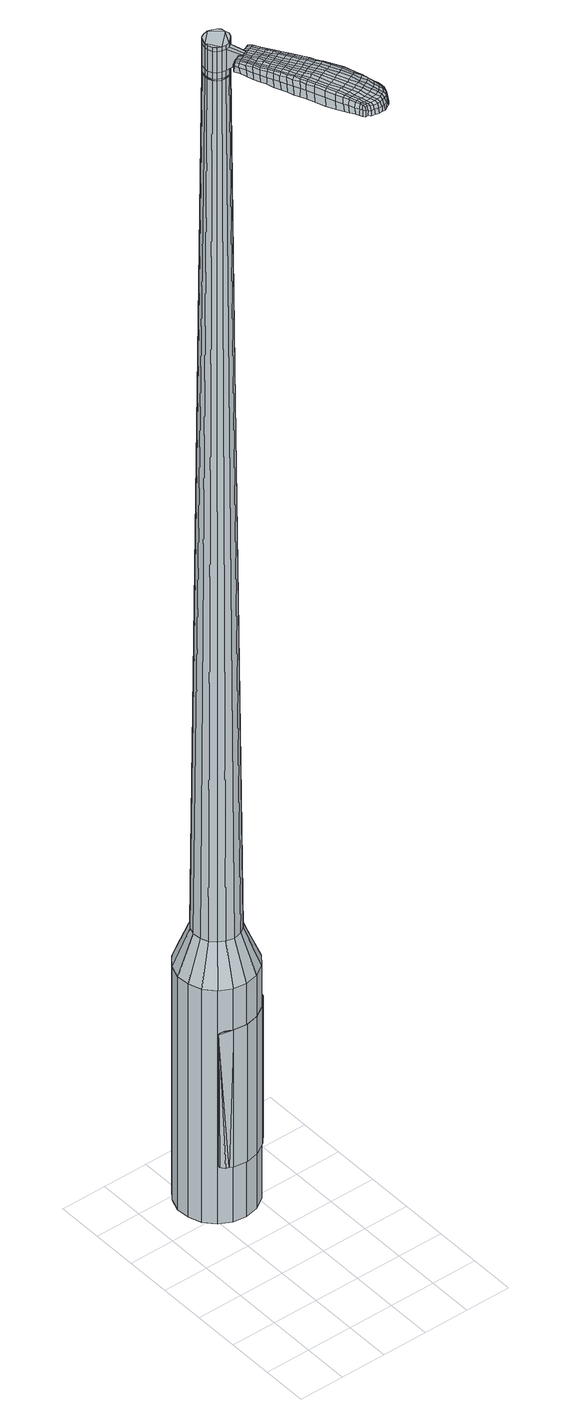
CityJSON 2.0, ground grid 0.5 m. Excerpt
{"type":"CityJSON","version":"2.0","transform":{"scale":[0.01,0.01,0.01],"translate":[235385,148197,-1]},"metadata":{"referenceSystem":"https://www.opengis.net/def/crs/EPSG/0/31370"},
"CityObjects":{
"object1":{"type":"GenericCityObject","attributes":{"cluster":196,"mean_distance_to_centroid":0.188,"new_centroid_x":235385.72,"new_centroid_y":148199.26,"mean_distance_to_camera":14.6,"H1":9.06,"H2":9.23,"Z_final":115.4,"cluster2":-1,"proj_x":235383.11,"proj_y":148200.32,"id_line":90629,"bearing_l":202,"distance":2.81,"orientation":"left","G_obj":292},"geometry":[{"type":"MultiSurface","lod":"2","boundaries":[[[0,1,2,3]],[[1,4,5,2]],[[4,6,7,5]],[[6,8,9,7]],[[8,10,11,9]],[[10,12,13,11]],[[12,14,15,13]],[[14,16,17,15]],[[16,18,19,17]],[[18,20,21,19]],[[20,22,23,21]],[[22,24,25,23]],[[24,26,27,25]],[[26,28,29,27]],[[28,30,31,29]],[[30,32,33,31]],[[32,34,35,33]],[[34,0,3,35]],[[36,37,38,39]],[[38,40,41,42]],[[41,43,42]],[[42,44,45,46]],[[45,47,46]],[[46,48,49,50]],[[49,51,50]],[[42,46,50,38]],[[50,52,39,38]],[[53,36,39]],[[2,5,7,35]],[[7,9,11,15]],[[11,13,15]],[[15,17,19,23]],[[19,21,23]],[[23,25,27,31]],[[27,29,31]],[[15,23,31,7]],[[31,33,35,7]],[[3,2,35]],[[1,0,54,55]],[[0,34,56,54]],[[34,32,57,56]],[[32,30,58,57]],[[30,28,59,58]],[[28,26,60,59]],[[26,24,61,60]],[[24,22,62,61]],[[22,20,63,62]],[[20,18,64,63]],[[18,16,65,64]],[[16,14,66,65]],[[14,12,67,66]],[[12,10,68,67]],[[10,8,69,68]],[[8,6,70,69]],[[6,4,71,70]],[[4,1,55,71]],[[55,54,72,73]],[[54,56,74,72]],[[56,57,75,74]],[[57,58,76,75]],[[58,59,77,76]],[[59,60,78,77]],[[60,61,79,78]],[[61,62,80,79]],[[62,63,81,80]],[[63,64,82,81]],[[64,65,83,82]],[[65,66,84,83]],[[66,67,85,84]],[[67,68,86,85]],[[68,69,87,86]],[[69,70,88,87]],[[70,71,89,88]],[[71,55,73,89]],[[90,91,92,93]],[[74,94,91,90]],[[95,96,94,74]],[[97,98,96,95]],[[77,99,98,97]],[[100,101,99,77]],[[102,103,101,100]],[[80,104,103,102]],[[105,106,104,80]],[[107,108,106,105]],[[109,110,108,107]],[[111,112,110,109]],[[113,114,112,111]],[[115,116,114,113]],[[117,118,116,115]],[[88,119,118,117]],[[89,120,119,88]],[[93,92,120,89]],[[121,122,123,124]],[[125,121,124,126]],[[127,125,126,128]],[[129,127,128,130]],[[131,129,130,132]],[[133,131,132,134]],[[135,133,134,136]],[[137,135,136,138]],[[139,137,138,140]],[[141,139,140,142]],[[143,141,142,144]],[[145,143,144,146]],[[147,145,146,148]],[[149,147,148,150]],[[151,149,150,152]],[[153,151,152,154]],[[73,72,90,93]],[[72,74,90]],[[75,95,74]],[[75,76,97,95]],[[76,77,97]],[[78,100,77]],[[78,79,102,100]],[[79,80,102]],[[81,105,80]],[[81,82,107,105]],[[82,83,109,107]],[[83,84,111,109]],[[84,85,113,111]],[[85,86,115,113]],[[86,87,117,115]],[[87,88,117]],[[73,93,89]],[[155,156,92,91]],[[156,120,92]],[[157,118,119]],[[157,158,116,118]],[[158,159,114,116]],[[159,160,112,114]],[[160,161,110,112]],[[161,162,108,110]],[[162,163,106,108]],[[163,104,106]],[[164,103,104]],[[164,165,101,103]],[[165,99,101]],[[166,98,99]],[[166,167,96,98]],[[167,94,96]],[[155,91,94]],[[39,52,153,168]],[[156,155,169,154]],[[53,39,168,122]],[[155,94,123,169]],[[36,53,122,121]],[[94,167,124,123]],[[37,36,121,125]],[[167,166,126,124]],[[38,37,125,127]],[[166,99,128,126]],[[40,38,127,129]],[[99,165,130,128]],[[41,40,129,131]],[[165,164,132,130]],[[43,41,131,133]],[[164,104,134,132]],[[42,43,133,135]],[[104,163,136,134]],[[44,42,135,137]],[[163,162,138,136]],[[45,44,137,139]],[[162,161,140,138]],[[47,45,139,141]],[[161,160,142,140]],[[46,47,141,143]],[[160,159,144,142]],[[48,46,143,145]],[[159,158,146,144]],[[49,48,145,147]],[[158,157,148,146]],[[51,49,147,149]],[[157,119,150,148]],[[50,51,149,151]],[[119,120,152,150]],[[52,50,151,153]],[[120,156,154,152]],[[153,154,170,171]],[[154,169,172,170]],[[169,123,173,172]],[[123,122,174,173]],[[122,168,175,174]],[[168,153,171,175]],[[176,177,178,179]],[[180,176,179,181]],[[176,180,182,183]],[[177,176,183,184]],[[185,186,187,188]],[[189,185,188,190]],[[185,189,191,192]],[[186,185,192,193]],[[194,195,196,197]],[[198,194,197,199]],[[194,198,200,201]],[[195,194,201,202]],[[203,204,205,206]],[[207,203,206,208]],[[203,207,209,210]],[[204,203,210,211]],[[212,213,214,215]],[[216,212,215,217]],[[212,216,218,219]],[[213,212,219,220]],[[221,222,223,224]],[[225,221,224,226]],[[221,225,227,228]],[[222,221,228,229]],[[230,231,232,233]],[[222,230,233,223]],[[230,222,229,234]],[[231,230,234,235]],[[236,237,238,239]],[[231,236,239,232]],[[236,231,235,240]],[[237,236,240,241]],[[242,180,181,243]],[[237,242,243,238]],[[242,237,241,244]],[[180,242,244,182]],[[245,246,247,248]],[[249,245,248,250]],[[245,249,251,252]],[[246,245,252,253]],[[254,255,256,257]],[[246,254,257,247]],[[254,246,253,258]],[[255,254,258,259]],[[260,261,262,263]],[[255,260,263,256]],[[260,255,259,264]],[[261,260,264,265]],[[266,267,268,269]],[[261,266,269,262]],[[266,261,265,270]],[[267,266,270,271]],[[272,177,184,273]],[[267,272,273,268]],[[272,267,271,274]],[[177,272,274,178]],[[275,276,277,278]],[[279,275,278,280]],[[275,279,281,282]],[[276,275,282,283]],[[284,285,286,287]],[[276,284,287,277]],[[284,276,283,288]],[[285,284,288,289]],[[290,291,292,293]],[[285,290,293,286]],[[290,285,289,294]],[[291,290,294,295]],[[296,189,190,297]],[[291,296,297,292]],[[296,291,295,298]],[[189,296,298,191]],[[299,300,301,302]],[[303,299,302,304]],[[299,303,305,306]],[[300,299,306,307]],[[308,309,310,311]],[[300,308,311,301]],[[308,300,307,312]],[[309,308,312,313]],[[314,315,316,317]],[[309,314,317,310]],[[314,309,313,318]],[[315,314,318,319]],[[320,321,322,323]],[[315,320,323,316]],[[320,315,319,324]],[[321,320,324,325]],[[326,186,193,327]],[[321,326,327,322]],[[326,321,325,328]],[[186,326,328,187]],[[329,215,214,330]],[[331,329,330,332]],[[329,331,333,334]],[[215,329,334,217]],[[335,331,332,336]],[[337,335,336,338]],[[335,337,339,340]],[[331,335,340,333]],[[341,337,338,342]],[[343,341,342,344]],[[341,343,345,346]],[[337,341,346,339]],[[347,343,344,348]],[[349,347,348,350]],[[347,349,351,352]],[[343,347,352,345]],[[353,349,350,354]],[[204,353,354,205]],[[353,204,211,355]],[[349,353,355,351]],[[356,357,202,201]],[[358,356,201,200]],[[356,358,359,360]],[[357,356,360,361]],[[362,363,361,360]],[[364,362,360,359]],[[362,364,365,366]],[[363,362,366,367]],[[368,369,367,366]],[[370,368,366,365]],[[368,370,371,372]],[[369,368,372,373]],[[374,375,373,372]],[[376,374,372,371]],[[374,376,209,207]],[[375,374,207,208]],[[377,378,379,380]],[[279,377,380,281]],[[377,279,280,381]],[[378,377,381,382]],[[383,198,199,384]],[[378,383,384,379]],[[383,378,382,385]],[[198,383,385,200]],[[386,387,388,389]],[[225,386,389,227]],[[386,225,226,390]],[[387,386,390,391]],[[392,393,394,395]],[[387,392,395,388]],[[392,387,391,396]],[[393,392,396,397]],[[398,195,202,399]],[[393,398,399,394]],[[398,393,397,400]],[[195,398,400,196]],[[401,402,403,404]],[[183,401,404,184]],[[401,183,182,405]],[[402,401,405,406]],[[407,408,409,410]],[[402,407,410,403]],[[407,402,406,411]],[[408,407,411,412]],[[413,206,205,414]],[[408,413,414,409]],[[413,408,412,415]],[[206,413,415,208]],[[416,417,418,419]],[[188,416,419,190]],[[416,188,187,420]],[[417,416,420,421]],[[422,210,209,423]],[[417,422,423,418]],[[422,417,421,424]],[[210,422,424,211]],[[425,426,427,428]],[[303,425,428,305]],[[425,303,304,429]],[[426,425,429,430]],[[431,216,217,432]],[[426,431,432,427]],[[431,426,430,433]],[[216,431,433,218]],[[434,435,436,437]],[[249,434,437,251]],[[434,249,250,438]],[[435,434,438,439]],[[440,441,442,443]],[[435,440,443,436]],[[440,435,439,444]],[[441,440,444,445]],[[446,213,220,447]],[[441,446,447,442]],[[446,441,445,448]],[[213,446,448,214]],[[449,450,439,438]],[[248,449,438,250]],[[449,248,247,451]],[[450,449,451,452]],[[453,454,445,444]],[[450,453,444,439]],[[453,450,452,455]],[[454,453,455,456]],[[457,330,214,448]],[[454,457,448,445]],[[457,454,456,458]],[[330,457,458,332]],[[459,460,461,462]],[[306,459,462,307]],[[459,306,305,428]],[[460,459,428,427]],[[463,334,333,464]],[[460,463,464,461]],[[463,460,427,432]],[[334,463,432,217]],[[465,466,452,451]],[[257,465,451,247]],[[465,257,256,467]],[[466,465,467,468]],[[469,470,456,455]],[[466,469,455,452]],[[469,466,468,471]],[[470,469,471,472]],[[473,336,332,458]],[[470,473,458,456]],[[473,470,472,474]],[[336,473,474,338]],[[475,476,477,478]],[[312,475,478,313]],[[475,312,307,462]],[[476,475,462,461]],[[479,340,339,480]],[[476,479,480,477]],[[479,476,461,464]],[[340,479,464,333]],[[481,482,468,467]],[[263,481,467,256]],[[481,263,262,483]],[[482,481,483,484]],[[485,486,472,471]],[[482,485,471,468]],[[485,482,484,487]],[[486,485,487,488]],[[489,342,338,474]],[[486,489,474,472]],[[489,486,488,490]],[[342,489,490,344]],[[491,492,493,494]],[[318,491,494,319]],[[491,318,313,478]],[[492,491,478,477]],[[495,346,345,496]],[[492,495,496,493]],[[495,492,477,480]],[[346,495,480,339]],[[497,498,484,483]],[[269,497,483,262]],[[497,269,268,499]],[[498,497,499,500]],[[501,502,488,487]],[[498,501,487,484]],[[501,498,500,503]],[[502,501,503,504]],[[505,348,344,490]],[[502,505,490,488]],[[505,502,504,506]],[[348,505,506,350]],[[507,508,509,510]],[[324,507,510,325]],[[507,324,319,494]],[[508,507,494,493]],[[511,352,351,512]],[[508,511,512,509]],[[511,508,493,496]],[[352,511,496,345]],[[513,514,500,499]],[[273,513,499,268]],[[513,273,184,404]],[[514,513,404,403]],[[515,516,504,503]],[[514,515,503,500]],[[515,514,403,410]],[[516,515,410,409]],[[517,354,350,506]],[[516,517,506,504]],[[517,516,409,414]],[[354,517,414,205]],[[518,519,421,420]],[[328,518,420,187]],[[518,328,325,510]],[[519,518,510,509]],[[520,355,211,424]],[[519,520,424,421]],[[520,519,509,512]],[[355,520,512,351]],[[521,522,382,381]],[[278,521,381,280]],[[521,278,277,523]],[[522,521,523,524]],[[525,358,200,385]],[[522,525,385,382]],[[525,522,524,526]],[[358,525,526,359]],[[527,528,529,530]],[[228,527,530,229]],[[527,228,227,389]],[[528,527,389,388]],[[531,532,533,534]],[[528,531,534,529]],[[531,528,388,395]],[[532,531,395,394]],[[535,357,361,536]],[[532,535,536,533]],[[535,532,394,399]],[[357,535,399,202]],[[537,538,524,523]],[[287,537,523,277]],[[537,287,286,539]],[[538,537,539,540]],[[541,364,359,526]],[[538,541,526,524]],[[541,538,540,542]],[[364,541,542,365]],[[543,544,545,546]],[[234,543,546,235]],[[543,234,229,530]],[[544,543,530,529]],[[547,548,549,550]],[[544,547,550,545]],[[547,544,529,534]],[[548,547,534,533]],[[551,363,367,552]],[[548,551,552,549]],[[551,548,533,536]],[[363,551,536,361]],[[553,554,540,539]],[[293,553,539,286]],[[553,293,292,555]],[[554,553,555,556]],[[557,370,365,542]],[[554,557,542,540]],[[557,554,556,558]],[[370,557,558,371]],[[559,560,561,562]],[[240,559,562,241]],[[559,240,235,546]],[[560,559,546,545]],[[563,564,565,566]],[[560,563,566,561]],[[563,560,545,550]],[[564,563,550,549]],[[567,369,373,568]],[[564,567,568,565]],[[567,564,549,552]],[[369,567,552,367]],[[569,570,556,555]],[[297,569,555,292]],[[569,297,190,419]],[[570,569,419,418]],[[571,376,371,558]],[[570,571,558,556]],[[571,570,418,423]],[[376,571,423,209]],[[572,573,406,405]],[[244,572,405,182]],[[572,244,241,562]],[[573,572,562,561]],[[574,575,412,411]],[[573,574,411,406]],[[574,573,561,566]],[[575,574,566,565]],[[576,375,208,415]],[[575,576,415,412]],[[576,575,565,568]],[[375,576,568,373]],[[577,578,579,580]],[[580,579,581,582]],[[583,581,579,584]],[[584,579,578,585]],[[586,587,588,589]],[[589,588,590,591]],[[592,590,588,593]],[[593,588,587,594]],[[595,596,597,598]],[[598,597,599,600]],[[601,599,597,602]],[[602,597,596,603]],[[604,605,606,607]],[[607,606,608,609]],[[610,608,606,611]],[[611,606,605,612]],[[613,614,615,616]],[[616,615,617,618]],[[619,617,615,620]],[[620,615,614,621]],[[622,623,624,625]],[[625,624,626,627]],[[628,626,624,629]],[[629,624,623,630]],[[631,632,633,634]],[[634,633,623,622]],[[630,623,633,635]],[[635,633,632,636]],[[637,638,639,640]],[[640,639,632,631]],[[636,632,639,641]],[[641,639,638,642]],[[582,581,643,644]],[[644,643,638,637]],[[642,638,643,645]],[[645,643,581,583]],[[646,647,648,649]],[[649,648,650,651]],[[652,650,648,653]],[[653,648,647,654]],[[655,656,657,658]],[[658,657,647,646]],[[654,647,657,659]],[[659,657,656,660]],[[661,662,663,664]],[[664,663,656,655]],[[660,656,663,665]],[[665,663,662,666]],[[667,668,669,670]],[[670,669,662,661]],[[666,662,669,671]],[[671,669,668,672]],[[585,578,673,674]],[[674,673,668,667]],[[672,668,673,675]],[[675,673,578,577]],[[676,677,678,679]],[[679,678,680,681]],[[682,680,678,683]],[[683,678,677,684]],[[685,686,687,688]],[[688,687,677,676]],[[684,677,687,689]],[[689,687,686,690]],[[691,692,693,694]],[[694,693,686,685]],[[690,686,693,695]],[[695,693,692,696]],[[591,590,697,698]],[[698,697,692,691]],[[696,692,697,699]],[[699,697,590,592]],[[700,701,702,703]],[[703,702,704,705]],[[706,704,702,707]],[[707,702,701,708]],[[709,710,711,712]],[[712,711,701,700]],[[708,701,711,713]],[[713,711,710,714]],[[715,716,717,718]],[[718,717,710,709]],[[714,710,717,719]],[[719,717,716,720]],[[721,722,723,724]],[[724,723,716,715]],[[720,716,723,725]],[[725,723,722,726]],[[594,587,727,728]],[[728,727,722,721]],[[726,722,727,729]],[[729,727,587,586]],[[613,616,730,731]],[[731,730,732,733]],[[734,732,730,735]],[[735,730,616,618]],[[733,732,736,737]],[[737,736,738,739]],[[740,738,736,741]],[[741,736,732,734]],[[739,738,742,743]],[[743,742,744,745]],[[746,744,742,747]],[[747,742,738,740]],[[745,744,748,749]],[[749,748,750,751]],[[752,750,748,753]],[[753,748,744,746]],[[751,750,754,755]],[[755,754,605,604]],[[612,605,754,756]],[[756,754,750,752]],[[603,757,758,602]],[[602,758,759,601]],[[760,759,758,761]],[[761,758,757,762]],[[762,763,764,761]],[[761,764,765,760]],[[766,765,764,767]],[[767,764,763,768]],[[768,769,770,767]],[[767,770,771,766]],[[772,771,770,773]],[[773,770,769,774]],[[774,775,776,773]],[[773,776,777,772]],[[610,777,776,608]],[[608,776,775,609]],[[778,779,780,781]],[[781,780,680,682]],[[681,680,780,782]],[[782,780,779,783]],[[600,599,784,785]],[[785,784,779,778]],[[783,779,784,786]],[[786,784,599,601]],[[787,788,789,790]],[[790,789,626,628]],[[627,626,789,791]],[[791,789,788,792]],[[793,794,795,796]],[[796,795,788,787]],[[792,788,795,797]],[[797,795,794,798]],[[603,596,799,800]],[[800,799,794,793]],[[798,794,799,801]],[[801,799,596,595]],[[802,803,804,805]],[[805,804,584,585]],[[583,584,804,806]],[[806,804,803,807]],[[808,809,810,811]],[[811,810,803,802]],[[807,803,810,812]],[[812,810,809,813]],[[604,607,814,815]],[[815,814,809,808]],[[813,809,814,816]],[[816,814,607,609]],[[817,818,819,820]],[[820,819,589,591]],[[586,589,819,821]],[[821,819,818,822]],[[610,611,823,824]],[[824,823,818,817]],[[822,818,823,825]],[[825,823,611,612]],[[826,827,828,829]],[[829,828,704,706]],[[705,704,828,830]],[[830,828,827,831]],[[618,617,832,833]],[[833,832,827,826]],[[831,827,832,834]],[[834,832,617,619]],[[835,836,837]],[[837,836,650,652]],[[651,650,836,838]],[[839,840,841,842]],[[842,841,836,835]],[[838,836,841,843]],[[843,841,840,844]],[[621,614,845,846]],[[846,845,840,839]],[[844,840,845,847]],[[847,845,614,613]],[[848,849,838]],[[838,849,649,651]],[[646,649,849,850]],[[850,849,848,851]],[[844,852,853,843]],[[843,853,848,838]],[[851,848,853,854]],[[854,853,852,855]],[[613,731,856,847]],[[847,856,852,844]],[[855,852,856,857]],[[857,856,731,733]],[[858,859,860,861]],[[861,860,707,708]],[[706,707,860,829]],[[829,860,859,826]],[[734,735,862,863]],[[863,862,859,858]],[[826,859,862,833]],[[833,862,735,618]],[[851,864,865,850]],[[850,865,658,646]],[[655,658,865,866]],[[865,864,866]],[[855,867,868,854]],[[854,868,864,851]],[[866,864,868,869]],[[869,868,867,870]],[[733,737,871,857]],[[857,871,867,855]],[[870,867,871,872]],[[872,871,737,739]],[[873,874,875,876]],[[876,875,713,714]],[[708,713,875,861]],[[861,875,874,858]],[[740,741,877,878]],[[878,877,874,873]],[[858,874,877,863]],[[863,877,741,734]],[[879,880,866]],[[866,880,664,655]],[[661,664,880,881]],[[881,880,879,882]],[[870,883,884,869]],[[869,884,879,866]],[[882,879,884,885]],[[885,884,883,886]],[[739,743,887,872]],[[872,887,883,870]],[[886,883,887,888]],[[888,887,743,745]],[[889,890,891,892]],[[892,891,719,720]],[[714,719,891,876]],[[876,891,890,873]],[[746,747,893,894]],[[894,893,890,889]],[[873,890,893,878]],[[878,893,747,740]],[[882,895,896,881]],[[881,896,670,661]],[[667,670,896,897]],[[897,896,895,898]],[[886,899,900,885]],[[885,900,895,882]],[[898,895,900,901]],[[901,900,899,902]],[[745,749,903,888]],[[888,903,899,886]],[[902,899,903,904]],[[904,903,749,751]],[[905,906,907,908]],[[908,907,725,726]],[[720,725,907,892]],[[892,907,906,889]],[[752,753,909,910]],[[910,909,906,905]],[[889,906,909,894]],[[894,909,753,746]],[[898,911,912,897]],[[897,912,674,667]],[[585,674,912,805]],[[805,912,911,802]],[[902,913,914,901]],[[901,914,911,898]],[[802,911,914,811]],[[811,914,913,808]],[[751,755,915,904]],[[904,915,913,902]],[[808,913,915,815]],[[815,915,755,604]],[[822,916,917,821]],[[821,917,729,586]],[[726,729,917,908]],[[908,917,916,905]],[[612,756,918,825]],[[825,918,916,822]],[[905,916,918,910]],[[910,918,756,752]],[[783,919,920,782]],[[782,920,679,681]],[[676,679,920,921]],[[921,920,919,922]],[[601,759,923,786]],[[786,923,919,783]],[[922,919,923,924]],[[924,923,759,760]],[[925,926,927,928]],[[928,927,629,630]],[[628,629,927,790]],[[790,927,926,787]],[[929,930,931,932]],[[932,931,926,925]],[[787,926,931,796]],[[796,931,930,793]],[[762,757,933,934]],[[934,933,930,929]],[[793,930,933,800]],[[800,933,757,603]],[[922,935,936,921]],[[921,936,688,676]],[[685,688,936,937]],[[937,936,935,938]],[[760,765,939,924]],[[924,939,935,922]],[[938,935,939,940]],[[940,939,765,766]],[[941,942,943,944]],[[944,943,635,636]],[[630,635,943,928]],[[928,943,942,925]],[[945,946,947,948]],[[948,947,942,941]],[[925,942,947,932]],[[932,947,946,929]],[[768,763,949,950]],[[950,949,946,945]],[[929,946,949,934]],[[934,949,763,762]],[[938,951,952,937]],[[937,952,694,685]],[[691,694,952,953]],[[953,952,951,954]],[[766,771,955,940]],[[940,955,951,938]],[[954,951,955,956]],[[956,955,771,772]],[[957,958,959,960]],[[960,959,641,642]],[[636,641,959,944]],[[944,959,958,941]],[[961,962,963,964]],[[964,963,958,957]],[[941,958,963,948]],[[948,963,962,945]],[[774,769,965,966]],[[966,965,962,961]],[[945,962,965,950]],[[950,965,769,768]],[[954,967,968,953]],[[953,968,698,691]],[[591,698,968,820]],[[820,968,967,817]],[[772,777,969,956]],[[956,969,967,954]],[[817,967,969,824]],[[824,969,777,610]],[[807,970,971,806]],[[806,971,645,583]],[[642,645,971,960]],[[960,971,970,957]],[[813,972,973,812]],[[812,973,970,807]],[[957,970,973,964]],[[964,973,972,961]],[[609,775,974,816]],[[816,974,972,813]],[[961,972,974,966]],[[966,974,775,774]],[[577,580,179,178]],[[580,582,181,179]],[[592,593,192,191]],[[593,594,193,192]],[[595,598,197,196]],[[598,600,199,197]],[[619,620,219,218]],[[620,621,220,219]],[[622,625,224,223]],[[625,627,226,224]],[[631,634,233,232]],[[634,622,223,233]],[[637,640,239,238]],[[640,631,232,239]],[[582,644,243,181]],[[644,637,238,243]],[[652,653,252,251]],[[653,654,253,252]],[[654,659,258,253]],[[659,660,259,258]],[[660,665,264,259]],[[665,666,265,264]],[[666,671,270,265]],[[671,672,271,270]],[[672,675,274,271]],[[675,577,178,274]],[[682,683,282,281]],[[683,684,283,282]],[[684,689,288,283]],[[689,690,289,288]],[[690,695,294,289]],[[695,696,295,294]],[[696,699,298,295]],[[699,592,191,298]],[[700,703,302,301]],[[703,705,304,302]],[[709,712,311,310]],[[712,700,301,311]],[[715,718,317,316]],[[718,709,310,317]],[[721,724,323,322]],[[724,715,316,323]],[[594,728,327,193]],[[728,721,322,327]],[[778,781,380,379]],[[781,682,281,380]],[[600,785,384,199]],[[785,778,379,384]],[[627,791,390,226]],[[791,792,391,390]],[[792,797,396,391]],[[797,798,397,396]],[[798,801,400,397]],[[801,595,196,400]],[[705,830,429,304]],[[830,831,430,429]],[[831,834,433,430]],[[834,619,218,433]],[[835,837,437,436]],[[837,652,251,437]],[[839,842,443,442]],[[842,835,436,443]],[[621,846,447,220]],[[846,839,442,447]],[[975,976,977,978]],[[979,980,978,977]],[[981,982,983,984]],[[985,986,987,988]],[[976,989,990,977]],[[991,979,977,990]],[[992,981,984,993]],[[994,995,986,985]],[[989,996,997,990]],[[997,998,991,990]],[[999,992,993,1000]],[[1001,995,994,1002]],[[996,1003,1004,997]],[[1004,1005,998,997]],[[1006,999,1000,1007]],[[1008,1001,1002,1009]],[[1010,1011,1012,1013]],[[1014,1015,1011,1010]],[[1014,1016,1017,1015]],[[1016,1018,1019,1017]],[[1020,1021,1022,1023]],[[1024,1025,1021,1020]],[[1026,1027,1025,1024]],[[1028,1029,1027,1026]],[[1023,1012,1011,1020]],[[1020,1011,1015,1024]],[[1015,1017,1026,1024]],[[1017,1019,1028,1026]],[[984,983,980,979]],[[993,984,979,991]],[[998,1000,993,991]],[[1005,1007,1000,998]],[[985,988,982,981]],[[994,985,981,992]],[[1002,994,992,999]],[[1009,1002,999,1006]],[[986,1010,1013,987]],[[995,1014,1010,986]],[[1016,1014,995,1001]],[[1018,1016,1001,1008]],[[1030,1031,1032,1033]],[[1032,1034,1035,1036]],[[1032,1036,1037,1038]],[[1032,1038,1033]],[[1039,1030,1033,1040]],[[1041,1040,1033,1042]],[[1043,1042,1033]],[[1044,1032,1031,1045]],[[1046,1044,1045,1047]],[[1048,1046,1047,1049]],[[1050,1048,1049,1051]],[[1052,1050,1051,1053]],[[1053,1054,1055,1056]],[[1053,1056,1057,1058]],[[1053,1058,1059,1060]],[[1059,1061,1062,1063]],[[1059,1063,1064,1065]],[[1059,1065,1060]],[[1053,1060,1052]],[[1066,1067,1031,1030]],[[1068,1069,1034,1032]],[[1070,1071,1043,1033]],[[1067,1072,1045,1031]],[[1073,1068,1032,1044]],[[1072,1074,1047,1045]],[[1075,1073,1044,1046]],[[1074,1076,1049,1047]],[[1077,1075,1046,1048]],[[1076,1078,1051,1049]],[[1079,1077,1048,1050]],[[1078,1080,1053,1051]],[[1081,1079,1050,1052]],[[1080,1082,1054,1053]],[[1083,1084,1061,1059]],[[1085,1081,1052,1060]],[[1055,1054,1082,1086]],[[1056,1055,1086,1087]],[[1057,1056,1087,1088]],[[1058,1057,1088,1089]],[[1059,1058,1089,1083]],[[1090,1066,1030,1039]],[[1091,1090,1039,1040]],[[1092,1091,1040,1041]],[[1093,1092,1041,1042]],[[1071,1093,1042,1043]],[[1035,1034,1069,1094]],[[1062,1061,1084,1095]],[[1036,1035,1094,1096]],[[1037,1036,1096,1097]],[[1038,1037,1097,1098]],[[1033,1038,1098,1070]],[[1063,1062,1095,1099]],[[1064,1063,1099,1100]],[[1065,1064,1100,1101]],[[1060,1065,1101,1085]]]}]}
},
"vertices":[
[90,186,384],[76,183,384],[76,183,96],[90,186,96],[61,185,384],[61,185,96],[48,192,384],[48,192,96],[38,203,384],[38,203,96],[33,217,384],[33,217,96],[32,231,384],[32,231,96],[37,245,384],[37,245,96],[46,257,384],[46,257,96],[58,265,384],[58,265,96],[73,268,384],[73,268,96],[87,266,384],[87,266,96],[100,259,384],[100,259,96],[110,248,384],[110,248,96],[116,234,384],[116,234,96],[116,220,384],[116,220,96],[112,206,384],[112,206,96],[103,194,384],[103,194,96],[86,219,1524],[88,224,1524],[87,228,1524],[79,213,1524],[86,233,1524],[83,236,1524],[74,239,1524],[78,238,1524],[69,238,1524],[65,236,1524],[61,227,1524],[62,232,1524],[61,223,1524],[63,218,1524],[70,213,1524],[66,215,1524],[75,212,1524],[83,216,1524],[84,202,429],[75,200,429],[91,207,429],[96,214,429],[99,222,429],[99,231,429],[96,239,429],[90,245,429],[82,250,429],[73,251,429],[65,249,429],[57,244,429],[52,237,429],[49,229,429],[50,220,429],[53,212,429],[59,206,429],[66,202,429],[79,213,1483],[75,212,1483],[83,216,1483],[86,219,1483],[88,224,1483],[87,228,1483],[86,233,1483],[83,236,1483],[78,238,1483],[74,239,1483],[69,238,1483],[65,236,1483],[62,232,1483],[61,227,1483],[61,223,1483],[63,218,1483],[66,215,1483],[70,213,1483],[79,214,1483],[79,214,1485],[75,213,1485],[75,213,1483],[83,216,1485],[86,220,1483],[86,220,1485],[87,224,1483],[87,224,1485],[87,228,1485],[85,232,1483],[85,232,1485],[82,236,1483],[82,236,1485],[78,238,1485],[74,238,1483],[74,238,1485],[69,237,1483],[69,237,1485],[66,235,1483],[66,235,1485],[63,232,1483],[63,232,1485],[62,227,1483],[62,227,1485],[62,223,1483],[62,223,1485],[63,219,1483],[63,219,1485],[66,215,1485],[70,213,1485],[86,219,1519],[83,216,1519],[83,216,1493],[86,219,1493],[88,224,1519],[88,224,1493],[87,228,1519],[87,228,1493],[86,233,1519],[86,233,1493],[83,236,1519],[83,236,1493],[78,238,1519],[78,238,1493],[74,239,1519],[74,239,1493],[69,238,1519],[69,238,1493],[65,236,1519],[65,236,1493],[62,232,1519],[62,232,1493],[61,227,1519],[61,227,1493],[61,223,1519],[61,223,1493],[63,218,1519],[63,218,1493],[66,215,1519],[66,215,1493],[70,213,1519],[70,213,1493],[75,212,1519],[75,212,1493],[79,213,1485],[75,212,1485],[63,218,1485],[61,223,1485],[61,227,1485],[62,232,1485],[65,236,1485],[69,238,1485],[74,239,1485],[83,236,1485],[86,233,1485],[88,224,1485],[86,219,1485],[79,213,1519],[79,213,1493],[83,195,1513],[83,195,1518],[86,196,1513],[89,197,1513],[89,197,1518],[86,196,1518],[96,120,1519],[94,126,1518],[93,125,1509],[95,118,1510],[99,112,1519],[98,110,1510],[100,113,1526],[97,121,1525],[95,128,1525],[132,134,1519],[129,140,1518],[127,141,1525],[130,134,1525],[135,126,1519],[133,126,1526],[137,125,1510],[134,133,1510],[131,140,1509],[143,59,1519],[139,58,1519],[140,57,1513],[143,59,1513],[146,62,1519],[147,61,1513],[146,63,1524],[142,61,1524],[139,60,1524],[115,128,1530],[112,135,1529],[109,134,1529],[112,127,1530],[119,120,1531],[115,118,1531],[122,121,1530],[119,129,1530],[116,136,1529],[85,203,1512],[82,202,1512],[83,201,1517],[85,202,1517],[87,204,1512],[88,203,1517],[88,203,1506],[85,202,1506],[82,201,1506],[119,65,1519],[118,68,1519],[117,67,1512],[118,64,1512],[121,63,1518],[120,62,1512],[121,64,1522],[120,66,1523],[119,69,1524],[115,72,1519],[113,78,1519],[112,76,1512],[115,71,1512],[117,73,1524],[114,79,1525],[110,83,1519],[107,90,1519],[106,88,1511],[110,81,1511],[111,84,1526],[108,91,1526],[103,101,1519],[102,99,1510],[104,102,1526],[72,190,1513],[75,183,1513],[75,184,1518],[73,191,1517],[71,195,1512],[72,195,1516],[70,194,1506],[72,188,1507],[74,181,1507],[77,175,1514],[79,168,1515],[80,169,1520],[78,177,1519],[76,174,1507],[79,167,1507],[82,161,1515],[84,154,1516],[85,155,1522],[83,162,1521],[81,160,1508],[83,152,1508],[86,147,1517],[89,140,1517],[90,142,1524],[87,148,1523],[86,145,1508],[88,138,1509],[91,133,1518],[92,135,1524],[90,131,1509],[153,78,1519],[152,81,1519],[151,81,1524],[152,78,1523],[153,76,1518],[152,76,1522],[155,75,1512],[154,78,1512],[154,81,1512],[151,86,1519],[149,91,1519],[147,91,1525],[149,86,1524],[152,85,1512],[151,91,1512],[147,97,1519],[144,104,1519],[142,105,1526],[145,97,1526],[149,96,1511],[146,104,1511],[140,115,1519],[138,115,1526],[142,115,1510],[100,201,1513],[104,194,1513],[105,194,1507],[102,200,1507],[98,206,1512],[99,205,1506],[97,205,1516],[99,201,1517],[102,194,1518],[107,187,1514],[110,180,1515],[112,180,1507],[108,187,1507],[105,187,1519],[109,181,1520],[113,174,1515],[116,167,1516],[118,166,1508],[115,173,1508],[112,174,1521],[115,167,1522],[120,160,1517],[123,154,1517],[125,153,1509],[121,160,1508],[118,161,1523],[121,154,1524],[126,147,1518],[128,146,1509],[124,147,1524],[87,197,1519],[85,196,1519],[90,190,1520],[87,189,1520],[93,191,1520],[90,198,1519],[93,183,1522],[90,182,1522],[96,176,1523],[93,175,1523],[98,177,1523],[96,184,1521],[98,169,1524],[96,168,1524],[101,162,1525],[98,161,1525],[104,163,1525],[101,170,1524],[104,155,1526],[101,154,1526],[107,148,1527],[104,147,1527],[110,150,1527],[107,157,1526],[110,142,1528],[107,140,1528],[113,143,1528],[141,64,1527],[138,62,1527],[145,66,1526],[143,70,1527],[140,68,1528],[136,66,1528],[137,74,1529],[134,72,1529],[141,76,1528],[138,83,1530],[134,81,1530],[131,79,1530],[132,87,1531],[128,86,1531],[135,89,1530],[132,98,1531],[128,96,1531],[125,94,1531],[123,108,1531],[120,106,1531],[127,109,1531],[153,73,1518],[152,70,1519],[153,70,1513],[154,73,1513],[152,74,1523],[151,71,1523],[149,66,1519],[150,65,1513],[149,67,1524],[123,62,1518],[125,60,1518],[125,62,1523],[123,63,1523],[122,61,1513],[124,59,1513],[128,59,1519],[132,58,1519],[132,59,1524],[128,60,1523],[128,58,1513],[132,57,1513],[136,57,1519],[135,59,1524],[136,57,1513],[98,122,1528],[100,123,1528],[98,129,1528],[96,129,1527],[101,114,1528],[103,114,1529],[103,123,1529],[106,125,1530],[103,131,1529],[100,130,1528],[106,115,1529],[109,116,1530],[109,126,1530],[106,132,1529],[112,117,1531],[128,134,1528],[126,133,1529],[130,125,1529],[132,126,1528],[125,140,1527],[123,139,1528],[123,131,1529],[126,123,1530],[120,138,1528],[96,207,1512],[94,206,1512],[94,205,1517],[96,206,1517],[97,207,1506],[95,206,1506],[91,205,1512],[91,204,1517],[92,205,1506],[71,197,1512],[73,198,1512],[72,197,1506],[71,196,1506],[72,196,1517],[74,197,1517],[75,199,1512],[77,200,1512],[77,199,1506],[75,198,1506],[76,198,1517],[78,199,1517],[80,201,1512],[80,200,1506],[80,200,1517],[74,191,1519],[76,192,1519],[77,184,1520],[78,185,1520],[78,193,1519],[80,194,1519],[80,186,1520],[83,187,1520],[82,195,1519],[85,188,1520],[98,201,1519],[96,200,1519],[99,193,1520],[101,194,1520],[93,199,1519],[96,192,1520],[79,177,1521],[81,178,1521],[81,170,1522],[83,171,1522],[83,179,1521],[85,180,1521],[85,172,1522],[88,173,1523],[88,181,1522],[90,174,1523],[104,187,1521],[102,187,1521],[105,180,1522],[107,180,1522],[99,185,1521],[102,178,1522],[84,163,1523],[86,164,1523],[86,156,1524],[88,157,1524],[88,165,1523],[90,166,1524],[90,158,1525],[93,159,1525],[93,167,1524],[96,160,1525],[110,174,1523],[108,173,1523],[111,166,1524],[113,167,1524],[105,172,1524],[108,165,1525],[89,149,1525],[90,150,1525],[91,142,1526],[93,143,1526],[93,151,1526],[96,152,1526],[95,144,1527],[98,145,1527],[98,153,1526],[101,146,1527],[116,160,1525],[114,159,1525],[117,153,1526],[119,154,1526],[111,158,1526],[114,151,1527],[94,136,1527],[95,136,1527],[98,137,1527],[101,138,1528],[104,139,1528],[122,147,1527],[120,146,1527],[117,145,1528],[151,76,1525],[150,74,1525],[150,80,1526],[149,77,1526],[148,70,1526],[146,74,1527],[122,65,1525],[124,64,1525],[122,67,1526],[120,69,1525],[127,63,1525],[131,62,1526],[129,66,1527],[125,66,1526],[134,62,1526],[132,66,1527],[148,85,1526],[147,82,1527],[146,90,1527],[145,89,1528],[144,79,1528],[142,86,1529],[118,73,1526],[120,72,1527],[117,78,1528],[115,79,1527],[123,72,1527],[126,71,1528],[124,78,1529],[120,78,1528],[130,72,1528],[127,78,1530],[144,96,1528],[143,95,1529],[141,104,1528],[139,102,1529],[139,92,1529],[136,100,1530],[113,84,1528],[115,84,1528],[112,92,1529],[110,92,1528],[118,84,1529],[121,84,1530],[118,92,1530],[115,92,1530],[125,85,1530],[121,93,1531],[137,115,1529],[135,114,1529],[131,112,1530],[106,103,1528],[107,103,1529],[110,103,1530],[113,104,1530],[117,105,1531],[94,125,1509],[95,127,1518],[98,120,1518],[97,119,1509],[101,112,1519],[100,111,1510],[102,114,1525],[99,122,1525],[96,128,1525],[125,140,1525],[127,140,1518],[130,133,1518],[128,133,1525],[133,125,1519],[132,126,1525],[135,125,1510],[132,132,1509],[129,139,1509],[139,59,1513],[139,60,1519],[142,61,1519],[142,61,1513],[145,64,1519],[145,63,1513],[144,65,1524],[141,63,1524],[138,62,1524],[110,133,1528],[112,134,1528],[115,128,1529],[112,127,1529],[119,119,1529],[116,118,1529],[122,121,1529],[118,129,1529],[116,136,1528],[83,199,1516],[83,200,1512],[86,201,1512],[86,200,1516],[88,202,1512],[88,201,1516],[89,201,1506],[86,200,1506],[83,199,1506],[119,68,1512],[119,69,1519],[121,67,1518],[120,65,1512],[122,65,1518],[121,64,1512],[123,66,1522],[122,67,1523],[120,70,1523],[114,77,1512],[115,78,1519],[117,73,1519],[116,72,1512],[118,74,1524],[116,80,1525],[108,89,1511],[109,91,1519],[112,84,1519],[111,82,1511],[113,85,1525],[110,92,1526],[105,101,1519],[104,100,1510],[106,103,1526],[77,184,1518],[76,183,1513],[74,190,1513],[75,191,1517],[73,195,1512],[74,195,1515],[72,194,1506],[73,189,1506],[76,182,1507],[82,170,1520],[81,169,1514],[79,176,1514],[80,177,1519],[78,175,1507],[80,167,1507],[87,156,1522],[86,155,1516],[84,162,1515],[85,163,1521],[83,160,1508],[85,153,1508],[92,142,1523],[91,141,1517],[88,148,1516],[89,149,1522],[87,146,1508],[90,139,1508],[93,134,1517],[94,135,1524],[92,132,1509],[149,81,1523],[150,81,1519],[151,78,1518],[150,78,1523],[151,76,1518],[150,76,1522],[153,75,1512],[152,77,1512],[152,80,1512],[146,91,1525],[147,91,1519],[149,85,1519],[147,85,1524],[150,85,1512],[149,90,1512],[141,104,1526],[142,104,1519],[145,96,1519],[144,97,1525],[147,96,1511],[144,103,1511],[138,114,1519],[136,115,1526],[140,114,1510],[103,193,1507],[102,193,1513],[99,200,1513],[100,199,1506],[96,204,1512],[97,204,1506],[96,203,1515],[98,200,1517],[101,193,1518],[110,179,1507],[108,180,1514],[105,186,1514],[107,186,1507],[104,187,1519],[107,180,1520],[116,166,1508],[115,166,1516],[111,173,1515],[113,172,1508],[110,173,1521],[113,166,1522],[123,152,1508],[121,153,1517],[118,159,1516],[120,159,1508],[116,160,1522],[119,153,1523],[124,146,1517],[126,145,1509],[122,146,1524],[87,196,1518],[85,195,1518],[90,189,1519],[88,188,1519],[93,190,1519],[90,197,1518],[93,182,1520],[90,181,1520],[96,175,1521],[93,174,1521],[99,176,1521],[96,183,1520],[99,168,1523],[96,167,1523],[101,162,1524],[99,161,1524],[104,163,1524],[101,170,1523],[104,155,1525],[101,154,1525],[107,148,1526],[104,147,1526],[110,149,1526],[107,156,1525],[110,141,1527],[107,140,1527],[113,142,1527],[137,64,1526],[141,65,1526],[143,67,1525],[142,71,1526],[139,68,1526],[136,67,1526],[134,73,1528],[137,74,1528],[140,76,1527],[137,83,1528],[134,81,1529],[131,80,1529],[128,86,1530],[131,88,1530],[135,89,1529],[131,98,1530],[128,96,1530],[125,95,1530],[120,106,1530],[123,108,1530],[127,109,1530],[151,71,1513],[150,71,1518],[151,74,1518],[152,74,1512],[150,75,1523],[149,72,1523],[148,67,1519],[149,67,1513],[147,69,1523],[126,64,1523],[126,62,1518],[124,64,1518],[124,65,1523],[123,62,1512],[125,61,1512],[132,61,1523],[132,60,1519],[129,61,1519],[129,62,1523],[128,60,1513],[132,59,1513],[136,60,1519],[135,61,1524],[136,59,1513],[98,129,1527],[101,123,1527],[100,122,1527],[97,129,1526],[103,114,1527],[104,114,1528],[104,131,1528],[106,124,1528],[103,123,1528],[101,130,1527],[107,115,1528],[110,116,1529],[109,125,1529],[107,132,1528],[113,117,1529],[129,124,1528],[126,132,1527],[127,133,1527],[131,125,1527],[124,140,1526],[123,139,1527],[122,131,1528],[126,123,1528],[119,137,1527],[95,203,1516],[95,204,1512],[96,205,1512],[96,204,1516],[97,205,1506],[96,204,1506],[92,203,1512],[92,202,1516],[93,203,1506],[73,195,1506],[73,196,1512],[72,195,1506],[74,195,1516],[78,197,1506],[78,198,1512],[76,197,1512],[75,196,1506],[76,196,1516],[79,197,1516],[81,199,1512],[81,198,1506],[81,198,1516],[76,191,1518],[75,191,1518],[78,184,1519],[78,185,1519],[80,193,1518],[78,192,1518],[81,185,1519],[83,186,1519],[83,194,1518],[85,187,1519],[99,193,1519],[96,199,1518],[97,200,1518],[100,193,1519],[93,198,1518],[96,192,1519],[81,177,1520],[80,177,1520],[83,170,1521],[86,179,1520],[83,178,1520],[86,171,1521],[88,172,1521],[88,180,1520],[91,173,1521],[105,179,1521],[102,186,1520],[103,186,1520],[106,180,1521],[99,185,1520],[102,178,1521],[86,164,1522],[85,163,1522],[88,156,1523],[89,157,1523],[91,165,1522],[88,164,1522],[91,157,1523],[93,159,1524],[93,166,1523],[96,160,1524],[111,166,1523],[108,172,1522],[109,173,1522],[112,166,1523],[105,171,1522],[108,164,1523],[91,150,1524],[90,149,1524],[93,142,1525],[94,143,1525],[96,152,1525],[93,151,1524],[96,144,1525],[99,145,1526],[99,153,1525],[101,146,1526],[117,152,1525],[114,159,1524],[115,159,1524],[118,153,1525],[111,157,1524],[114,151,1525],[96,136,1526],[95,136,1526],[101,138,1527],[98,137,1526],[104,139,1527],[120,146,1526],[121,146,1526],[117,144,1526],[148,74,1524],[149,77,1524],[148,80,1525],[148,78,1525],[146,71,1525],[145,74,1525],[123,68,1525],[125,66,1524],[123,67,1524],[121,70,1525],[129,67,1526],[131,63,1525],[128,64,1524],[126,67,1525],[134,63,1525],[133,67,1526],[146,83,1526],[147,85,1526],[145,90,1526],[144,89,1527],[143,80,1526],[141,86,1527],[118,79,1527],[121,73,1526],[119,74,1526],[117,79,1526],[124,78,1528],[127,72,1527],[124,73,1526],[121,78,1527],[130,72,1527],[128,79,1528],[142,95,1527],[143,96,1527],[140,104,1527],[139,102,1528],[138,92,1528],[135,100,1529],[113,92,1528],[116,85,1527],[114,85,1527],[111,92,1527],[118,93,1529],[122,85,1529],[118,85,1528],[115,92,1528],[125,85,1529],[122,94,1530],[134,113,1528],[135,114,1528],[131,111,1529],[108,103,1528],[107,103,1528],[114,104,1529],[111,104,1529],[117,105,1530],[72,194,1508],[78,197,1508],[89,166,1509],[82,163,1509],[97,146,1510],[89,143,1510],[111,109,1512],[102,106,1512],[96,122,1511],[104,126,1511],[118,92,1513],[123,80,1514],[115,77,1514],[109,89,1513],[84,199,1508],[97,169,1509],[105,149,1510],[120,113,1512],[113,129,1511],[126,96,1513],[131,83,1514],[91,202,1508],[104,172,1509],[113,152,1510],[128,116,1512],[121,133,1511],[140,87,1514],[135,99,1513],[97,204,1508],[111,175,1509],[121,156,1510],[137,119,1512],[130,136,1511],[148,90,1514],[144,103,1513],[129,68,1514],[132,64,1514],[125,61,1514],[121,65,1514],[136,71,1514],[138,66,1514],[144,74,1514],[145,69,1514],[152,77,1514],[151,72,1514],[136,60,1515],[140,59,1515],[139,58,1515],[132,59,1515],[140,62,1515],[141,59,1515],[144,64,1515],[142,60,1515],[148,65,1515],[143,60,1515],[117,223,334],[117,218,334],[117,218,165],[117,233,171],[117,223,165],[117,226,165],[117,229,166],[117,231,167],[117,232,169],[117,226,334],[117,229,333],[117,231,332],[117,232,331],[117,233,328],[113,204,165],[113,204,334],[103,193,165],[103,193,334],[90,185,165],[90,185,334],[76,182,165],[76,182,334],[61,184,165],[61,184,334],[57,186,334],[54,187,334],[51,189,333],[49,190,332],[48,190,331],[48,190,328],[57,186,165],[48,190,171],[48,190,169],[49,190,167],[51,189,166],[54,187,165],[114,223,334],[115,219,334],[115,219,165],[114,223,165],[114,233,171],[114,233,328],[110,206,334],[110,206,165],[101,195,334],[101,195,165],[89,188,334],[89,188,165],[76,185,334],[76,185,165],[62,186,334],[62,186,165],[59,188,334],[49,193,328],[49,193,171],[59,188,165],[55,190,334],[53,191,333],[51,192,332],[50,193,331],[114,226,334],[114,229,333],[114,231,332],[114,232,331],[114,226,165],[50,193,169],[114,229,166],[114,231,167],[114,232,169],[51,192,167],[53,191,166],[55,190,165]
]}
